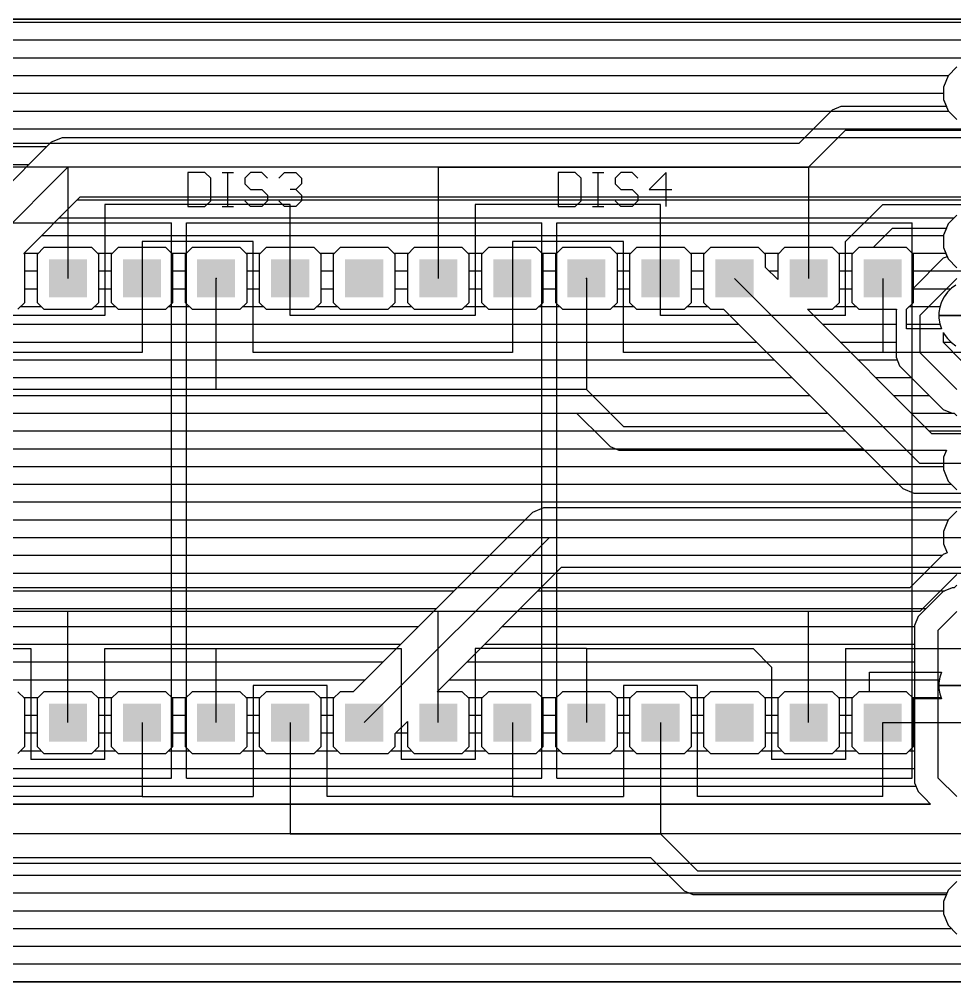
# Model space of a CAD drawing. Extents: x 0 to 251, y 0 to 33.
# Drawn here: x 25 to 57.08, y 0 to 33.02 of the extents above; entities that cross this region are included whole.
import ezdxf

# ---------------------------------------------------------------- set-up
doc = ezdxf.new("R2010")
doc.units = 0
for name, color, linetype in [('1', 14, 'CONTINUOUS'), ('16', 174, 'CONTINUOUS'), ('17', 94, 'CONTINUOUS'), ('20', 178, 'CONTINUOUS'), ('21', 250, 'CONTINUOUS'), ('23', 178, 'CONTINUOUS'), ('25', 250, 'CONTINUOUS')]:
    doc.layers.add(name, color=color, linetype=linetype)

# ---------------------------------------------------------------- blocks, each defined once
blk = doc.blocks.new('SQUAREP')
blk.add_solid([(-0.5, -0.5), (0.5, -0.5), (-0.5, 0.5), (0.5, 0.5)])

msp = doc.modelspace()

# ---------------------------------------------------------------- linework, layer by layer
at = {"layer": '1'}
for p, q in [((0, 33.02), (251.46, 33.02)), ((0, 32.9184), (251.46, 32.9184)), ((0, 32.3088), (251.46, 32.3088)), ((0, 31.6992), (251.46, 31.6992)), ((57.1553, 31.3844), (56.8552, 31.0843)), ((0, 31.0896), (56.8605, 31.0896)), ((56.8552, 31.0843), (56.6928, 30.6922)), ((5.0924, 30.48), (56.6928, 30.48)), ((56.6928, 30.6922), (56.6928, 30.2678)), ((56.6928, 30.2678), (56.8552, 29.8757)), ((5.49, 29.8704), (56.8605, 29.8704)), ((56.8552, 29.8757), (57.1553, 29.5756)), ((5.6148, 29.2608), (58.4897, 29.2608)), ((26.0945, 28.8013), (23.5545, 26.2613)), ((26.4679, 28.956), (26.0945, 28.8013)), ((57.4248, 28.956), (26.4679, 28.956)), ((5.532, 28.6512), (25.9444, 28.6512)), ((5.194, 28.0416), (25.3348, 28.0416)), ((26.67, 27.94), (24.13, 25.4)), ((58.42, 27.94), (26.67, 27.94)), ((25.1548, 24.9879), (27.0908, 26.924)), ((26.9892, 26.8224), (59.9629, 26.8224)), ((27.0908, 26.924), (57.4248, 26.924)), ((26.3796, 26.2128), (57.0637, 26.2128)), ((57.1553, 26.3044), (56.8552, 26.0043)), ((56.8552, 26.0043), (56.6928, 25.6122)), ((25.77, 25.6032), (56.6928, 25.6032)), ((56.6928, 25.6122), (56.6928, 25.1878)), ((25.8477, 25.1904), (25.6096, 24.9523)), ((27.4923, 25.1904), (25.8477, 25.1904)), ((27.7304, 24.9523), (27.4923, 25.1904)), ((28.3877, 25.1904), (28.1496, 24.9523)), ((30.0323, 25.1904), (28.3877, 25.1904)), ((30.2704, 24.9523), (30.0323, 25.1904)), ((30.9277, 25.1904), (30.6896, 24.9523)), ((32.5723, 25.1904), (30.9277, 25.1904)), ((32.8104, 24.9523), (32.5723, 25.1904)), ((33.4677, 25.1904), (33.2296, 24.9523)), ((35.1123, 25.1904), (33.4677, 25.1904)), ((35.3504, 24.9523), (35.1123, 25.1904)), ((36.0077, 25.1904), (35.7696, 24.9523)), ((37.6523, 25.1904), (36.0077, 25.1904)), ((37.8904, 24.9523), (37.6523, 25.1904)), ((38.5477, 25.1904), (38.3096, 24.9523)), ((40.1923, 25.1904), (38.5477, 25.1904)), ((40.4304, 24.9523), (40.1923, 25.1904)), ((41.0877, 25.1904), (40.8496, 24.9523)), ((42.7323, 25.1904), (41.0877, 25.1904)), ((42.9704, 24.9523), (42.7323, 25.1904)), ((43.6277, 25.1904), (43.3896, 24.9523)), ((45.2723, 25.1904), (43.6277, 25.1904)), ((45.5104, 24.9523), (45.2723, 25.1904)), ((46.1677, 25.1904), (45.9296, 24.9523)), ((47.8123, 25.1904), (46.1677, 25.1904)), ((48.0504, 24.9523), (47.8123, 25.1904)), ((48.7077, 25.1904), (48.4696, 24.9523)), ((50.3523, 25.1904), (48.7077, 25.1904)), ((50.5904, 24.9523), (50.3523, 25.1904)), ((51.2477, 25.1904), (51.0096, 24.9523)), ((52.8923, 25.1904), (51.2477, 25.1904)), ((53.1304, 24.9523), (52.8923, 25.1904)), ((53.7877, 25.1904), (53.5496, 24.9523)), ((55.4323, 25.1904), (53.7877, 25.1904)), ((55.6704, 24.9523), (55.4323, 25.1904)), ((56.6928, 25.1878), (56.8227, 24.8742)), ((25.1904, 24.9523), (25.1548, 24.9879)), ((25.1604, 24.9936), (25.6509, 24.9936)), ((25.1904, 23.3077), (25.1904, 24.9523)), ((25.6096, 24.9523), (25.6096, 23.3077)), ((27.6891, 24.9936), (28.1909, 24.9936)), ((27.7304, 23.3077), (27.7304, 24.9523)), ((28.1496, 24.9523), (28.1496, 23.3077)), ((30.2291, 24.9936), (30.7309, 24.9936)), ((30.2704, 23.3077), (30.2704, 24.9523)), ((30.6896, 24.9523), (30.6896, 23.3077)), ((32.7691, 24.9936), (33.2709, 24.9936)), ((32.8104, 23.3077), (32.8104, 24.9523)), ((33.2296, 24.9523), (33.2296, 23.3077)), ((35.3091, 24.9936), (35.8109, 24.9936)), ((35.3504, 23.3077), (35.3504, 24.9523)), ((35.7696, 24.9523), (35.7696, 23.3077)), ((37.8491, 24.9936), (38.3509, 24.9936)), ((37.8904, 23.3077), (37.8904, 24.9523)), ((38.3096, 24.9523), (38.3096, 23.3077)), ((40.3891, 24.9936), (40.8909, 24.9936)), ((40.4304, 23.3077), (40.4304, 24.9523)), ((40.8496, 24.9523), (40.8496, 23.3077)), ((42.9291, 24.9936), (43.4309, 24.9936)), ((42.9704, 23.3077), (42.9704, 24.9523)), ((43.3896, 24.9523), (43.3896, 23.3077)), ((45.4691, 24.9936), (45.9709, 24.9936)), ((45.5104, 23.3077), (45.5104, 24.9523)), ((45.9296, 24.9523), (45.9296, 23.3077)), ((48.0091, 24.9936), (48.5109, 24.9936)), ((48.0504, 23.3077), (48.0504, 24.9523)), ((48.4696, 24.9523), (48.4696, 23.3077)), ((50.5491, 24.9936), (51.0509, 24.9936)), ((50.5904, 24.5064), (50.5904, 24.9523)), ((51.0096, 24.9523), (51.0096, 24.0872)), ((53.0891, 24.9936), (53.5909, 24.9936)), ((53.1304, 23.3077), (53.1304, 24.9523)), ((53.5496, 24.9523), (53.5496, 23.3077)), ((55.6291, 24.9936), (56.7732, 24.9936)), ((55.6704, 23.7999), (55.6704, 24.9523)), ((56.6896, 24.8191), (55.6704, 23.7999)), ((56.8227, 24.8742), (56.6896, 24.8191)), ((51.0096, 24.0872), (50.5904, 24.5064)), ((25.1904, 24.384), (25.6096, 24.384)), ((27.7304, 24.384), (28.1496, 24.384)), ((30.2704, 24.384), (30.6896, 24.384)), ((32.8104, 24.384), (33.2296, 24.384)), ((35.3504, 24.384), (35.7696, 24.384)), ((37.8904, 24.384), (38.3096, 24.384)), ((40.4304, 24.384), (40.8496, 24.384)), ((42.9704, 24.384), (43.3896, 24.384)), ((45.5104, 24.384), (45.9296, 24.384)), ((48.0504, 24.384), (48.4696, 24.384)), ((55.88, 17.78), (49.53, 24.13)), ((50.7128, 24.384), (51.0096, 24.384)), ((53.1304, 24.384), (53.5496, 24.384)), ((55.6704, 24.384), (56.2545, 24.384)), ((57.15, 24.13), (55.88, 22.86)), ((25.1904, 23.7744), (25.6096, 23.7744)), ((27.7304, 23.7744), (28.1496, 23.7744)), ((30.2704, 23.7744), (30.6896, 23.7744)), ((32.8104, 23.7744), (33.2296, 23.7744)), ((35.3504, 23.7744), (35.7696, 23.7744)), ((37.8904, 23.7744), (38.3096, 23.7744)), ((40.4304, 23.7744), (40.8496, 23.7744)), ((42.9704, 23.7744), (43.3896, 23.7744)), ((45.5104, 23.7744), (45.9296, 23.7744)), ((48.0504, 23.7744), (48.4696, 23.7744)), ((53.1304, 23.7744), (53.5496, 23.7744)), ((24.9523, 23.0696), (25.1904, 23.3077)), ((25.0475, 23.1648), (25.7525, 23.1648)), ((25.6096, 23.3077), (25.8477, 23.0696)), ((27.4923, 23.0696), (27.7304, 23.3077)), ((27.5875, 23.1648), (28.2925, 23.1648)), ((28.1496, 23.3077), (28.3877, 23.0696)), ((30.0323, 23.0696), (30.2704, 23.3077)), ((30.1275, 23.1648), (30.8325, 23.1648)), ((30.6896, 23.3077), (30.9277, 23.0696)), ((32.5723, 23.0696), (32.8104, 23.3077)), ((32.6675, 23.1648), (33.3725, 23.1648)), ((33.2296, 23.3077), (33.4677, 23.0696)), ((35.1123, 23.0696), (35.3504, 23.3077)), ((35.2075, 23.1648), (35.9125, 23.1648)), ((35.7696, 23.3077), (36.0077, 23.0696)), ((37.6523, 23.0696), (37.8904, 23.3077)), ((37.7475, 23.1648), (38.4525, 23.1648)), ((38.3096, 23.3077), (38.5477, 23.0696)), ((40.1923, 23.0696), (40.4304, 23.3077)), ((40.2875, 23.1648), (40.9925, 23.1648)), ((40.8496, 23.3077), (41.0877, 23.0696)), ((42.7323, 23.0696), (42.9704, 23.3077)), ((42.8275, 23.1648), (43.5325, 23.1648)), ((43.3896, 23.3077), (43.6277, 23.0696)), ((45.2723, 23.0696), (45.5104, 23.3077)), ((45.3675, 23.1648), (46.0725, 23.1648)), ((45.9296, 23.3077), (46.1677, 23.0696)), ((47.8123, 23.0696), (48.0504, 23.3077)), ((47.9075, 23.1648), (48.6125, 23.1648)), ((48.4696, 23.3077), (48.7077, 23.0696)), ((52.8923, 23.0696), (53.1304, 23.3077)), ((52.9875, 23.1648), (53.6925, 23.1648)), ((53.5496, 23.3077), (53.7877, 23.0696)), ((25.8477, 23.0696), (27.4923, 23.0696)), ((28.3877, 23.0696), (30.0323, 23.0696)), ((30.9277, 23.0696), (32.5723, 23.0696)), ((33.4677, 23.0696), (35.1123, 23.0696)), ((36.0077, 23.0696), (37.6523, 23.0696)), ((38.5477, 23.0696), (40.1923, 23.0696)), ((41.0877, 23.0696), (42.7323, 23.0696)), ((43.6277, 23.0696), (45.2723, 23.0696)), ((46.1677, 23.0696), (47.8123, 23.0696)), ((48.7077, 23.0696), (49.1536, 23.0696)), ((49.1536, 23.0696), (55.3045, 16.9187)), ((56.3008, 18.796), (52.0272, 23.0696)), ((52.0272, 23.0696), (52.8923, 23.0696)), ((53.7877, 23.0696), (55.0871, 23.0696)), ((55.0871, 23.0696), (55.0672, 23.0217)), ((55.0672, 23.0217), (55.0672, 21.4283)), ((55.88, 22.86), (55.88, 21.59)), ((0, 22.5552), (49.668, 22.5552)), ((52.5416, 22.5552), (55.0672, 22.5552)), ((56.6928, 21.9267), (56.6928, 22.2682)), ((56.6928, 22.2682), (56.7168, 22.221)), ((56.7168, 22.221), (56.8296, 22.0657)), ((0, 21.9456), (50.2776, 21.9456)), ((53.1512, 21.9456), (55.0672, 21.9456)), ((56.6928, 21.9456), (56.9498, 21.9456)), ((57.3249, 21.2946), (56.6928, 21.9267)), ((56.8296, 22.0657), (56.9653, 21.93)), ((56.9653, 21.93), (57.1206, 21.8172)), ((55.88, 21.59), (57.15, 20.32)), ((0, 21.336), (50.8872, 21.336)), ((53.7608, 21.336), (55.1054, 21.336)), ((55.0672, 21.4283), (55.1909, 21.1296)), ((55.1909, 21.1296), (56.4609, 19.8596)), ((0, 20.7264), (51.4968, 20.7264)), ((54.3704, 20.7264), (55.5941, 20.7264)), ((0, 20.1168), (52.1064, 20.1168)), ((54.98, 20.1168), (56.2037, 20.1168)), ((56.4609, 19.8596), (56.6896, 19.6309)), ((0, 19.5072), (52.716, 19.5072)), ((55.5896, 19.5072), (56.9883, 19.5072)), ((56.6896, 19.6309), (56.9883, 19.5072)), ((56.9883, 19.5072), (57.0637, 19.5072)), ((57.0637, 19.5072), (57.1553, 19.4156)), ((0, 18.8976), (53.3256, 18.8976)), ((56.1992, 18.8976), (65.7513, 18.8976)), ((57.4248, 18.796), (56.3008, 18.796)), ((0, 18.288), (53.9352, 18.288)), ((0, 17.6784), (54.5448, 17.6784)), ((58.42, 17.78), (55.88, 17.78)), ((0, 17.0688), (55.1544, 17.0688)), ((55.3045, 16.9187), (55.6779, 16.764)), ((55.6779, 16.764), (57.4248, 16.764)), ((0, 16.4592), (68.6661, 16.4592)), ((42.9779, 16.256), (42.6045, 16.1013)), ((57.4248, 16.256), (42.9779, 16.256)), ((42.6045, 16.1013), (42.3187, 15.8155)), ((0, 15.8496), (42.3528, 15.8496)), ((42.3187, 15.8155), (36.4536, 9.9504)), ((0, 15.24), (41.7432, 15.24)), ((36.83, 8.89), (43.18, 15.24)), ((43.18, 15.24), (58.42, 15.24)), ((0, 14.6304), (41.1336, 14.6304)), ((39.3272, 9.9504), (43.6008, 14.224)), ((43.6008, 14.224), (57.4248, 14.224)), ((0, 14.0208), (40.524, 14.0208)), ((43.3976, 14.0208), (166.254, 14.0208)), ((57.1553, 13.6044), (57.0637, 13.5128)), ((0, 13.4112), (39.9144, 13.4112)), ((42.788, 13.4112), (56.743, 13.4112)), ((56.6896, 13.3891), (56.4609, 13.1604)), ((56.9883, 13.5128), (56.6896, 13.3891)), ((57.0637, 13.5128), (56.9883, 13.5128)), ((56.4609, 13.1604), (55.8259, 12.5254)), ((0, 12.8016), (39.3048, 12.8016)), ((42.1784, 12.8016), (56.1021, 12.8016)), ((56.515, 12.065), (57.15, 12.7)), ((55.8259, 12.5254), (55.7022, 12.2267)), ((55.7022, 12.2267), (55.7022, 6.8233)), ((0, 12.192), (38.6952, 12.192)), ((41.5688, 12.192), (55.7022, 12.192)), ((56.515, 6.985), (56.515, 12.065)), ((0, 11.5824), (38.0856, 11.5824)), ((40.9592, 11.5824), (55.7022, 11.5824)), ((0, 10.9728), (37.476, 10.9728)), ((40.3496, 10.9728), (55.7022, 10.9728)), ((0, 10.3632), (36.8664, 10.3632)), ((39.74, 10.3632), (55.7022, 10.3632)), ((25.1904, 9.7123), (24.9523, 9.9504)), ((25.8477, 9.9504), (25.6096, 9.7123)), ((27.4923, 9.9504), (25.8477, 9.9504)), ((27.7304, 9.7123), (27.4923, 9.9504)), ((28.3877, 9.9504), (28.1496, 9.7123)), ((30.0323, 9.9504), (28.3877, 9.9504)), ((30.2704, 9.7123), (30.0323, 9.9504)), ((30.9277, 9.9504), (30.6896, 9.7123)), ((32.5723, 9.9504), (30.9277, 9.9504)), ((32.8104, 9.7123), (32.5723, 9.9504)), ((33.4677, 9.9504), (33.2296, 9.7123)), ((35.1123, 9.9504), (33.4677, 9.9504)), ((35.3504, 9.7123), (35.1123, 9.9504)), ((36.0077, 9.9504), (35.7696, 9.7123)), ((36.4536, 9.9504), (36.0077, 9.9504)), ((40.1923, 9.9504), (39.3272, 9.9504)), ((40.4304, 9.7123), (40.1923, 9.9504)), ((41.0877, 9.9504), (40.8496, 9.7123)), ((42.7323, 9.9504), (41.0877, 9.9504)), ((42.9704, 9.7123), (42.7323, 9.9504)), ((43.6277, 9.9504), (43.3896, 9.7123)), ((45.2723, 9.9504), (43.6277, 9.9504)), ((45.5104, 9.7123), (45.2723, 9.9504)), ((46.1677, 9.9504), (45.9296, 9.7123)), ((47.8123, 9.9504), (46.1677, 9.9504)), ((48.0504, 9.7123), (47.8123, 9.9504)), ((48.7077, 9.9504), (48.4696, 9.7123)), ((50.3523, 9.9504), (48.7077, 9.9504)), ((50.5904, 9.7123), (50.3523, 9.9504)), ((51.2477, 9.9504), (51.0096, 9.7123)), ((52.8923, 9.9504), (51.2477, 9.9504)), ((53.1304, 9.7123), (52.8923, 9.9504)), ((53.7877, 9.9504), (53.5496, 9.7123)), ((55.4323, 9.9504), (53.7877, 9.9504)), ((55.6704, 9.7123), (55.4323, 9.9504)), ((25.1491, 9.7536), (25.6509, 9.7536)), ((25.1904, 8.0677), (25.1904, 9.7123)), ((25.6096, 9.7123), (25.6096, 8.0677)), ((27.6891, 9.7536), (28.1909, 9.7536)), ((27.7304, 8.0677), (27.7304, 9.7123)), ((28.1496, 9.7123), (28.1496, 8.0677)), ((30.2291, 9.7536), (30.7309, 9.7536)), ((30.2704, 8.0677), (30.2704, 9.7123)), ((30.6896, 9.7123), (30.6896, 8.0677)), ((32.7691, 9.7536), (33.2709, 9.7536)), ((32.8104, 8.0677), (32.8104, 9.7123)), ((33.2296, 9.7123), (33.2296, 8.0677)), ((35.3091, 9.7536), (35.8109, 9.7536)), ((35.3504, 8.0677), (35.3504, 9.7123)), ((35.7696, 9.7123), (35.7696, 8.0677)), ((40.3891, 9.7536), (40.8909, 9.7536)), ((40.4304, 8.0677), (40.4304, 9.7123)), ((40.8496, 9.7123), (40.8496, 8.0677)), ((42.9291, 9.7536), (43.4309, 9.7536)), ((42.9704, 8.0677), (42.9704, 9.7123)), ((43.3896, 9.7123), (43.3896, 8.0677)), ((45.4691, 9.7536), (45.9709, 9.7536)), ((45.5104, 8.0677), (45.5104, 9.7123)), ((45.9296, 9.7123), (45.9296, 8.0677)), ((48.0091, 9.7536), (48.5109, 9.7536)), ((48.0504, 8.0677), (48.0504, 9.7123)), ((48.4696, 9.7123), (48.4696, 8.0677)), ((50.5491, 9.7536), (51.0509, 9.7536)), ((50.5904, 8.0677), (50.5904, 9.7123)), ((51.0096, 9.7123), (51.0096, 8.0677)), ((53.0891, 9.7536), (53.5909, 9.7536)), ((53.1304, 8.0677), (53.1304, 9.7123)), ((53.5496, 9.7123), (53.5496, 8.0677)), ((55.6291, 9.7536), (55.7022, 9.7536)), ((55.6704, 8.0677), (55.6704, 9.7123)), ((25.1904, 9.144), (25.6096, 9.144)), ((27.7304, 9.144), (28.1496, 9.144)), ((30.2704, 9.144), (30.6896, 9.144)), ((32.8104, 9.144), (33.2296, 9.144)), ((35.3504, 9.144), (35.7696, 9.144)), ((37.8904, 8.5136), (38.3096, 8.9328)), ((38.3096, 8.9328), (38.3096, 8.0677)), ((40.4304, 9.144), (40.8496, 9.144)), ((42.9704, 9.144), (43.3896, 9.144)), ((45.5104, 9.144), (45.9296, 9.144)), ((48.0504, 9.144), (48.4696, 9.144)), ((50.5904, 9.144), (51.0096, 9.144)), ((53.1304, 9.144), (53.5496, 9.144)), ((55.6704, 9.144), (55.7022, 9.144)), ((25.1904, 8.5344), (25.6096, 8.5344)), ((27.7304, 8.5344), (28.1496, 8.5344)), ((30.2704, 8.5344), (30.6896, 8.5344)), ((32.8104, 8.5344), (33.2296, 8.5344)), ((35.3504, 8.5344), (35.7696, 8.5344)), ((37.8904, 8.0677), (37.8904, 8.5136)), ((37.9112, 8.5344), (38.3096, 8.5344)), ((40.4304, 8.5344), (40.8496, 8.5344)), ((42.9704, 8.5344), (43.3896, 8.5344)), ((45.5104, 8.5344), (45.9296, 8.5344)), ((48.0504, 8.5344), (48.4696, 8.5344)), ((50.5904, 8.5344), (51.0096, 8.5344)), ((53.1304, 8.5344), (53.5496, 8.5344)), ((55.6704, 8.5344), (55.7022, 8.5344)), ((24.9523, 7.8296), (25.1904, 8.0677)), ((25.6096, 8.0677), (25.8477, 7.8296)), ((27.4923, 7.8296), (27.7304, 8.0677)), ((28.1496, 8.0677), (28.3877, 7.8296)), ((30.0323, 7.8296), (30.2704, 8.0677)), ((30.6896, 8.0677), (30.9277, 7.8296)), ((32.5723, 7.8296), (32.8104, 8.0677)), ((33.2296, 8.0677), (33.4677, 7.8296)), ((35.1123, 7.8296), (35.3504, 8.0677)), ((35.7696, 8.0677), (36.0077, 7.8296)), ((37.6523, 7.8296), (37.8904, 8.0677)), ((38.3096, 8.0677), (38.5477, 7.8296)), ((40.1923, 7.8296), (40.4304, 8.0677)), ((40.8496, 8.0677), (41.0877, 7.8296)), ((42.7323, 7.8296), (42.9704, 8.0677)), ((43.3896, 8.0677), (43.6277, 7.8296)), ((45.2723, 7.8296), (45.5104, 8.0677)), ((45.9296, 8.0677), (46.1677, 7.8296)), ((47.8123, 7.8296), (48.0504, 8.0677)), ((48.4696, 8.0677), (48.7077, 7.8296)), ((50.3523, 7.8296), (50.5904, 8.0677)), ((51.0096, 8.0677), (51.2477, 7.8296)), ((52.8923, 7.8296), (53.1304, 8.0677)), ((53.5496, 8.0677), (53.7877, 7.8296)), ((55.4323, 7.8296), (55.6704, 8.0677)), ((25.0475, 7.9248), (25.7525, 7.9248)), ((25.8477, 7.8296), (27.4923, 7.8296)), ((27.5875, 7.9248), (28.2925, 7.9248)), ((28.3877, 7.8296), (30.0323, 7.8296)), ((30.1275, 7.9248), (30.8325, 7.9248)), ((30.9277, 7.8296), (32.5723, 7.8296)), ((32.6675, 7.9248), (33.3725, 7.9248)), ((33.4677, 7.8296), (35.1123, 7.8296)), ((35.2075, 7.9248), (35.9125, 7.9248)), ((36.0077, 7.8296), (37.6523, 7.8296)), ((37.7475, 7.9248), (38.4525, 7.9248)), ((38.5477, 7.8296), (40.1923, 7.8296)), ((40.2875, 7.9248), (40.9925, 7.9248)), ((41.0877, 7.8296), (42.7323, 7.8296)), ((42.8275, 7.9248), (43.5325, 7.9248)), ((43.6277, 7.8296), (45.2723, 7.8296)), ((45.3675, 7.9248), (46.0725, 7.9248)), ((46.1677, 7.8296), (47.8123, 7.8296)), ((47.9075, 7.9248), (48.6125, 7.9248)), ((48.7077, 7.8296), (50.3523, 7.8296)), ((50.4475, 7.9248), (51.1525, 7.9248)), ((51.2477, 7.8296), (52.8923, 7.8296)), ((52.9875, 7.9248), (53.6925, 7.9248)), ((53.7877, 7.8296), (55.4323, 7.8296)), ((55.5275, 7.9248), (55.7022, 7.9248)), ((14.4416, 7.3152), (55.7022, 7.3152)), ((57.15, 6.35), (56.515, 6.985)), ((15.0512, 6.7056), (55.751, 6.7056)), ((55.7022, 6.8233), (55.8259, 6.5246)), ((55.8259, 6.5246), (56.0546, 6.2959)), ((56.0546, 6.2959), (56.2545, 6.096)), ((56.2545, 6.096), (15.6608, 6.096)), ((15.6608, 6.096), (56.2545, 6.096)), ((58.42, 5.08), (15.24, 5.08)), ((15.0379, 4.064), (57.4248, 4.064)), ((5.6148, 3.6576), (59.6581, 3.6576)), ((57.1553, 3.4444), (56.8552, 3.1443)), ((5.4479, 3.048), (56.8153, 3.048)), ((56.8552, 3.1443), (56.6928, 2.7522)), ((56.6928, 2.7522), (56.6928, 2.3278)), ((4.9908, 2.4384), (56.6928, 2.4384)), ((56.6928, 2.3278), (56.8552, 1.9357)), ((0, 1.8288), (56.9621, 1.8288)), ((56.8552, 1.9357), (57.1553, 1.6356)), ((0, 1.2192), (251.46, 1.2192)), ((0, 0.6096), (251.46, 0.6096)), ((251.46, 0), (0, 0)), ((0, 0), (251.46, 0))]:
    msp.add_line(p, q, dxfattribs=at)
at = {"layer": '16'}
for p, q in [((0, 33.02), (251.46, 33.02)), ((0, 32.9184), (251.46, 32.9184)), ((0, 32.3088), (181.0193, 32.3088)), ((0, 31.6992), (180.4097, 31.6992)), ((57.1553, 31.3844), (56.8552, 31.0843)), ((0, 31.0896), (56.8605, 31.0896)), ((56.8552, 31.0843), (56.6928, 30.6922)), ((5.0924, 30.48), (56.6928, 30.48)), ((56.6928, 30.6922), (56.6928, 30.2678)), ((56.6928, 30.2678), (56.7943, 30.0228)), ((5.49, 29.8704), (52.8509, 29.8704)), ((52.8796, 29.8991), (52.6509, 29.6704)), ((53.1783, 30.0228), (52.8796, 29.8991)), ((56.7943, 30.0228), (53.1783, 30.0228)), ((52.6509, 29.6704), (51.7333, 28.7528)), ((5.6148, 29.2608), (52.2413, 29.2608)), ((52.07, 27.94), (53.34, 29.21)), ((53.34, 29.21), (62.23, 29.21)), ((51.7333, 28.7528), (13.8083, 28.7528)), ((26.67, 27.94), (13.97, 27.94)), ((39.37, 27.94), (26.67, 27.94)), ((26.67, 27.94), (26.67, 24.13)), ((39.37, 27.94), (52.07, 27.94)), ((39.37, 27.94), (39.37, 24.13)), ((52.07, 27.94), (52.07, 24.13)), ((34.29, 26.67), (27.94, 26.67)), ((27.94, 26.67), (27.94, 22.86)), ((34.29, 24.13), (34.29, 26.67)), ((46.99, 26.67), (40.64, 26.67)), ((40.64, 26.67), (40.64, 22.86)), ((46.99, 24.13), (46.99, 26.67)), ((53.34, 25.4), (54.61, 26.67)), ((54.61, 26.67), (62.23, 26.67)), ((54.2799, 25.1904), (54.9467, 25.8572)), ((54.9467, 25.8572), (56.7943, 25.8572)), ((56.7943, 25.8572), (56.6928, 25.6122)), ((54.6927, 25.6032), (56.6928, 25.6032)), ((56.6928, 25.6122), (56.6928, 25.1878)), ((33.02, 25.4), (29.21, 25.4)), ((29.21, 25.4), (29.21, 24.13)), ((33.02, 21.59), (33.02, 25.4)), ((45.72, 25.4), (41.91, 25.4)), ((41.91, 25.4), (41.91, 24.13)), ((45.72, 21.59), (45.72, 25.4)), ((53.34, 22.86), (53.34, 25.4)), ((55.4323, 25.1904), (54.2799, 25.1904)), ((55.6704, 24.9523), (55.4323, 25.1904)), ((56.6928, 25.1878), (56.8552, 24.7957)), ((55.6291, 24.9936), (56.7732, 24.9936)), ((55.6704, 23.3077), (55.6704, 24.9523)), ((56.8552, 24.7957), (57.1553, 24.4956)), ((29.21, 24.13), (29.21, 21.59)), ((31.75, 20.32), (31.75, 24.13)), ((34.29, 22.86), (34.29, 24.13)), ((41.91, 24.13), (41.91, 21.59)), ((44.45, 24.13), (44.45, 20.32)), ((46.99, 22.86), (46.99, 24.13)), ((54.61, 24.13), (54.61, 21.59)), ((55.6704, 24.384), (57.4248, 24.384)), ((56.9653, 23.79), (56.8296, 23.6543)), ((57.1206, 23.9028), (56.9653, 23.79)), ((55.6704, 23.7744), (56.9498, 23.7744)), ((56.7168, 23.499), (56.6297, 23.328)), ((56.8296, 23.6543), (56.7168, 23.499)), ((55.4323, 23.0696), (55.6704, 23.3077)), ((55.5275, 23.1648), (56.5767, 23.1648)), ((56.5704, 23.1455), (56.5404, 22.956)), ((56.6297, 23.328), (56.5704, 23.1455)), ((27.94, 22.86), (21.59, 22.86)), ((40.64, 22.86), (34.29, 22.86)), ((53.34, 22.86), (46.99, 22.86)), ((55.4228, 22.4028), (55.4228, 23.0696)), ((55.4228, 23.0696), (55.4323, 23.0696)), ((56.5404, 22.956), (56.5404, 22.86)), ((56.5404, 22.86), (58.42, 22.86)), ((58.42, 22.86), (56.5404, 22.86)), ((56.5404, 22.86), (56.5404, 22.764)), ((55.4228, 22.5552), (56.5767, 22.5552)), ((56.5404, 22.764), (56.5704, 22.5745)), ((56.5704, 22.5745), (56.6262, 22.4028)), ((56.6262, 22.4028), (55.4228, 22.4028)), ((29.21, 21.59), (20.32, 21.59)), ((41.91, 21.59), (33.02, 21.59)), ((54.61, 21.59), (45.72, 21.59)), ((60.96, 21.59), (54.61, 21.59)), ((31.75, 20.32), (19.05, 20.32)), ((44.45, 20.32), (31.75, 20.32)), ((44.45, 20.32), (45.72, 19.05)), ((6.1883, 19.5072), (44.1133, 19.5072)), ((44.1133, 19.5072), (45.0309, 18.5896)), ((0, 18.8976), (44.7229, 18.8976)), ((45.72, 19.05), (63.5, 19.05)), ((45.0309, 18.5896), (45.2596, 18.3609)), ((0, 18.288), (45.4357, 18.288)), ((45.2596, 18.3609), (45.5583, 18.2372)), ((45.5583, 18.2372), (56.7943, 18.2372)), ((56.7943, 18.2372), (56.6928, 17.9922)), ((56.6928, 17.9922), (56.6928, 17.5678)), ((0, 17.6784), (56.6928, 17.6784)), ((56.6928, 17.5678), (56.8552, 17.1757)), ((56.8552, 17.1757), (57.1553, 16.8756)), ((0, 17.0688), (56.9621, 17.0688)), ((0, 16.4592), (105.5813, 16.4592)), ((57.1553, 16.1444), (56.8552, 15.8443)), ((0, 15.8496), (56.8605, 15.8496)), ((56.8552, 15.8443), (56.6928, 15.4522)), ((0, 15.24), (56.6928, 15.24)), ((56.6928, 15.4522), (56.6928, 15.0278)), ((56.6928, 15.0278), (56.8227, 14.7142)), ((0, 14.6304), (56.6609, 14.6304)), ((56.6896, 14.6591), (55.5433, 13.5128)), ((56.8227, 14.7142), (56.6896, 14.6591)), ((0, 14.0208), (56.0513, 14.0208)), ((57.15, 13.97), (55.88, 12.7)), ((55.5433, 13.5128), (13.8083, 13.5128)), ((26.67, 12.7), (13.97, 12.7)), ((39.37, 12.7), (26.67, 12.7)), ((26.67, 8.89), (26.67, 12.7)), ((52.07, 12.7), (39.37, 12.7)), ((39.37, 8.89), (39.37, 12.7)), ((52.07, 8.89), (52.07, 12.7)), ((55.88, 12.7), (52.07, 12.7)), ((19.05, 11.43), (25.4, 11.43)), ((25.4, 11.43), (25.4, 7.62)), ((27.94, 7.62), (27.94, 11.43)), ((27.94, 11.43), (31.75, 11.43)), ((31.75, 11.43), (38.1, 11.43)), ((31.75, 8.89), (31.75, 11.43)), ((38.1, 11.43), (38.1, 7.62)), ((44.45, 11.43), (40.64, 11.43)), ((40.64, 11.43), (40.64, 7.62)), ((44.45, 11.43), (50.165, 11.43)), ((44.45, 11.43), (44.45, 8.89)), ((50.165, 11.43), (50.8, 10.795)), ((53.34, 11.43), (63.5, 11.43)), ((53.34, 11.43), (53.34, 7.62)), ((50.8, 10.795), (50.8, 7.62)), ((54.1528, 9.9504), (54.1528, 10.6172)), ((54.1528, 10.6172), (56.6262, 10.6172)), ((56.6262, 10.6172), (56.5704, 10.4455)), ((54.1528, 10.3632), (56.5574, 10.3632)), ((56.5704, 10.4455), (56.5404, 10.256)), ((56.5404, 10.256), (56.5404, 10.16)), ((35.56, 10.16), (33.02, 10.16)), ((33.02, 10.16), (33.02, 6.35)), ((35.56, 6.35), (35.56, 10.16)), ((48.26, 10.16), (45.72, 10.16)), ((45.72, 10.16), (45.72, 6.35)), ((48.26, 6.35), (48.26, 10.16)), ((55.4323, 9.9504), (54.1528, 9.9504)), ((55.6704, 9.7123), (55.4323, 9.9504)), ((56.5404, 10.16), (58.42, 10.16)), ((58.42, 10.16), (56.5404, 10.16)), ((56.5404, 10.16), (56.5404, 10.064)), ((56.5404, 10.064), (56.5704, 9.8745)), ((55.6291, 9.7536), (56.6097, 9.7536)), ((55.6704, 9.7028), (55.6704, 9.7123)), ((56.6262, 9.7028), (55.6704, 9.7028)), ((56.5704, 9.8745), (56.6262, 9.7028)), ((29.21, 8.89), (29.21, 6.35)), ((34.29, 8.89), (34.29, 5.08)), ((41.91, 8.89), (41.91, 6.35)), ((46.99, 8.89), (46.99, 5.08)), ((54.61, 6.35), (54.61, 8.89)), ((54.61, 8.89), (62.23, 8.89)), ((27.94, 7.62), (25.4, 7.62)), ((40.64, 7.62), (38.1, 7.62)), ((53.34, 7.62), (50.8, 7.62)), ((29.21, 6.35), (22.86, 6.35)), ((29.21, 6.35), (33.02, 6.35)), ((41.91, 6.35), (35.56, 6.35)), ((41.91, 6.35), (45.72, 6.35)), ((54.61, 6.35), (48.26, 6.35)), ((34.29, 5.08), (21.59, 5.08)), ((34.29, 5.08), (46.99, 5.08)), ((46.99, 5.08), (48.26, 3.81)), ((8.7283, 4.2672), (46.6533, 4.2672)), ((46.6533, 4.2672), (47.5709, 3.3496)), ((5.6148, 3.6576), (47.2629, 3.6576)), ((48.26, 3.81), (60.96, 3.81)), ((47.5709, 3.3496), (47.7996, 3.1209)), ((5.4479, 3.048), (47.9757, 3.048)), ((47.7996, 3.1209), (48.0983, 2.9972)), ((48.0983, 2.9972), (56.7943, 2.9972)), ((56.7943, 2.9972), (56.6928, 2.7522)), ((56.6928, 2.7522), (56.6928, 2.3278)), ((4.9908, 2.4384), (56.6928, 2.4384)), ((56.6928, 2.3278), (56.8552, 1.9357)), ((0, 1.8288), (56.9621, 1.8288)), ((56.8552, 1.9357), (57.1553, 1.6356)), ((0, 1.2192), (67.4813, 1.2192)), ((0, 0.6096), (68.1222, 0.6096)), ((251.46, 0), (0, 0)), ((0, 0), (251.46, 0))]:
    msp.add_line(p, q, dxfattribs=at)
at = {"layer": '20'}
for p, q in [((251.46, 33.02), (0, 33.02)), ((0, 0), (251.46, 0))]:
    msp.add_line(p, q, dxfattribs=at)
at = {"layer": '21'}
for p, q in [((18.034, 26.035), (30.226, 26.035)), ((30.226, 6.985), (30.226, 26.035)), ((30.734, 26.035), (42.926, 26.035)), ((30.734, 6.985), (30.734, 26.035)), ((42.926, 6.985), (42.926, 26.035)), ((43.434, 26.035), (55.626, 26.035)), ((43.434, 6.985), (43.434, 26.035)), ((55.626, 6.985), (55.626, 26.035)), ((18.034, 6.985), (30.226, 6.985)), ((30.734, 6.985), (42.926, 6.985)), ((43.434, 6.985), (55.626, 6.985))]:
    msp.add_line(p, q, dxfattribs=at)
at = {"layer": '23'}
for p in [(31.75, 24.13), (44.45, 24.13)]:
    msp.add_point(p, dxfattribs=at)
at = {"layer": '25'}
for p, q in [((30.7848, 27.7632), (30.7848, 26.5938)), ((31.3695, 27.7632), (30.7848, 27.7632)), ((31.5644, 27.5683), (31.3695, 27.7632)), ((31.9542, 27.7632), (32.344, 27.7632)), ((32.1491, 26.5938), (32.1491, 27.7632)), ((32.9287, 27.7632), (32.7338, 27.5683)), ((33.3185, 27.7632), (32.9287, 27.7632)), ((33.5134, 27.5683), (33.3185, 27.7632)), ((33.9032, 27.5683), (34.0981, 27.7632)), ((34.0981, 27.7632), (34.4879, 27.7632)), ((34.4879, 27.7632), (34.6828, 27.5683)), ((43.4848, 27.7632), (43.4848, 26.5938)), ((44.0695, 27.7632), (43.4848, 27.7632)), ((44.2644, 27.5683), (44.0695, 27.7632)), ((44.6542, 27.7632), (45.044, 27.7632)), ((44.8491, 26.5938), (44.8491, 27.7632)), ((45.6287, 27.7632), (45.4338, 27.5683)), ((46.0185, 27.7632), (45.6287, 27.7632)), ((46.2134, 27.5683), (46.0185, 27.7632)), ((47.1879, 27.7632), (46.6032, 27.1785)), ((47.1879, 26.5938), (47.1879, 27.7632)), ((31.5644, 26.7887), (31.5644, 27.5683)), ((32.7338, 27.5683), (32.7338, 27.3734)), ((34.6828, 27.5683), (34.6828, 27.3734)), ((44.2644, 26.7887), (44.2644, 27.5683)), ((45.4338, 27.5683), (45.4338, 27.3734)), ((32.7338, 27.3734), (32.9287, 27.1785)), ((32.9287, 27.1785), (33.3185, 27.1785)), ((33.3185, 27.1785), (33.5134, 26.9836)), ((34.4879, 27.1785), (34.293, 27.1785)), ((34.6828, 27.3734), (34.4879, 27.1785)), ((34.4879, 27.1785), (34.6828, 26.9836)), ((45.4338, 27.3734), (45.6287, 27.1785)), ((45.6287, 27.1785), (46.0185, 27.1785)), ((46.0185, 27.1785), (46.2134, 26.9836)), ((46.6032, 27.1785), (47.3828, 27.1785)), ((31.3695, 26.5938), (31.5644, 26.7887)), ((32.9287, 26.5938), (32.7338, 26.7887)), ((33.5134, 26.7887), (33.3185, 26.5938)), ((33.5134, 26.9836), (33.5134, 26.7887)), ((34.0981, 26.5938), (33.9032, 26.7887)), ((34.6828, 26.7887), (34.4879, 26.5938)), ((34.6828, 26.9836), (34.6828, 26.7887)), ((44.0695, 26.5938), (44.2644, 26.7887)), ((45.6287, 26.5938), (45.4338, 26.7887)), ((46.2134, 26.7887), (46.0185, 26.5938)), ((46.2134, 26.9836), (46.2134, 26.7887)), ((30.7848, 26.5938), (31.3695, 26.5938)), ((31.9542, 26.5938), (32.344, 26.5938)), ((33.3185, 26.5938), (32.9287, 26.5938)), ((34.4879, 26.5938), (34.0981, 26.5938)), ((43.4848, 26.5938), (44.0695, 26.5938)), ((44.6542, 26.5938), (45.044, 26.5938)), ((46.0185, 26.5938), (45.6287, 26.5938))]:
    msp.add_line(p, q, dxfattribs=at)

# ---------------------------------------------------------------- block references
at = {"layer": '17', "xscale": 1.308, "yscale": 1.308, "rotation": 270}
for p in [(26.67, 24.13), (26.67, 24.13), (29.21, 24.13), (29.21, 24.13), (31.75, 24.13), (31.75, 24.13), (34.29, 24.13), (34.29, 24.13), (36.83, 24.13), (36.83, 24.13), (39.37, 24.13), (39.37, 24.13), (41.91, 24.13), (41.91, 24.13), (44.45, 24.13), (44.45, 24.13), (46.99, 24.13), (46.99, 24.13), (49.53, 24.13), (49.53, 24.13), (52.07, 24.13), (52.07, 24.13), (54.61, 24.13), (54.61, 24.13), (26.67, 8.89), (26.67, 8.89), (29.21, 8.89), (29.21, 8.89), (31.75, 8.89), (31.75, 8.89), (34.29, 8.89), (34.29, 8.89), (36.83, 8.89), (36.83, 8.89), (39.37, 8.89), (39.37, 8.89), (41.91, 8.89), (41.91, 8.89), (44.45, 8.89), (44.45, 8.89), (46.99, 8.89), (46.99, 8.89), (49.53, 8.89), (49.53, 8.89), (52.07, 8.89), (52.07, 8.89), (54.61, 8.89), (54.61, 8.89)]:
    msp.add_blockref('SQUAREP', p, dxfattribs=at)

doc.saveas('drawing.dxf')
